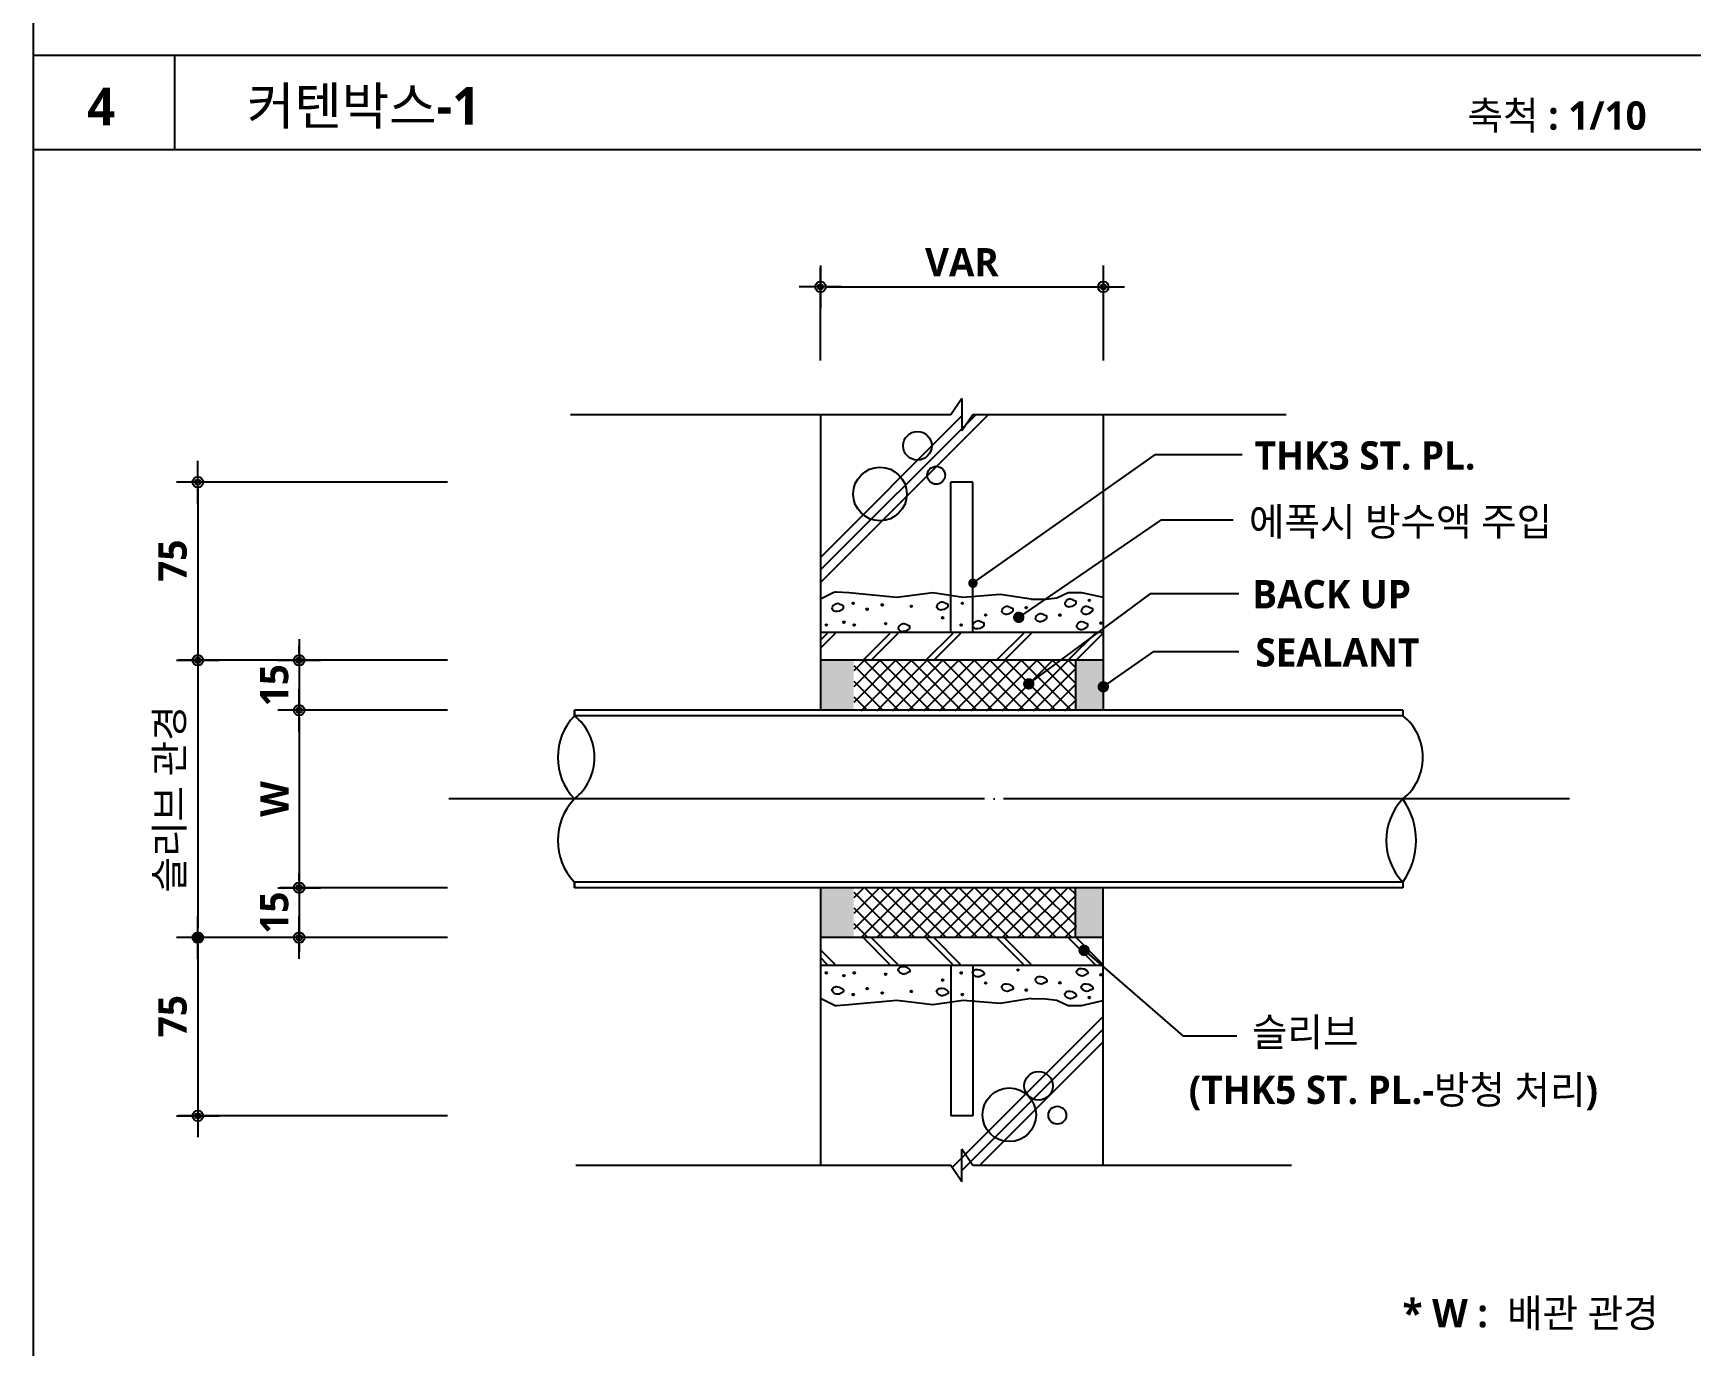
# Model space of a CAD drawing. Header units: millimetres. Extents: x 200 to 163856, y 0 to 163394.
# Drawn here: x 17000 to 18758, y 1601 to 2994 of the extents above; entities that cross this region are included whole.
import ezdxf
from ezdxf.enums import TextEntityAlignment as Align

# ---------------------------------------------------------------- set-up
doc = ezdxf.new("R2010")
doc.units = ezdxf.units.MM
doc.header["$LTSCALE"] = 10
doc.linetypes.add('CEN', pattern=[62, 60, -1, 0, -1])
doc.linetypes.add('CENTER', pattern=[65, 60, -2, 1, -2])
doc.layers.get('DEFPOINTS').update_dxf_attribs({"color": 181})
for name, color, linetype in [('A-ANNO-GRA1', 7, 'Continuous'), ('A-ANNO-TEXT1', 7, 'Continuous'), ('A-ST-AXIS-DIM', 7, 'Continuous'), ('CEN', 1, 'CEN'), ('D-SA-CEN', 1, 'CENTER'), ('DETAIL', 7, 'Continuous'), ('DIM', 4, 'Continuous'), ('FIN', 6, 'Continuous'), ('HAT', 5, 'Continuous'), ('MDET', 7, 'Continuous'), ('WALL', 3, 'Continuous')]:
    doc.layers.add(name, color=color, linetype=linetype)
doc.styles.add('2020음성 1차', font='')
doc.styles.get('2020음성 1차').set_extended_font_data('NanumGothic', bold=True)
doc.dimstyles.new('NDIM10', dxfattribs={"dimscale": 10, "dimtxt": 3, "dimasz": 0.75, "dimexe": 2, "dimexo": 2, "dimgap": 1, "dimtad": 1, "dimdec": 1, "dimdsep": 46, "dimtxsty": '2020음성 1차', "dimblk": 'Z_DOT', "dimcen": 3, "dimdle": 3, "dimclrd": 256, "dimclre": 256, "dimclrt": 3, "dimadec": 0, "dimazin": 0, "dimtfac": 1, "dimtdec": 1, "dimtix": 1, "dimtmove": 2, "dimatfit": 3, "dimfxl": 1, "dimtolj": 1, "dimtzin": 0, "dimlwd": -1, "dimlwe": -1, "dimarcsym": 0})

# ---------------------------------------------------------------- blocks, each defined once
blk = doc.blocks.new('Z_DOT')
at = {"layer": 'DIM', "color": 0}
for p, q in [((0, -3), (0, 3)), ((-3, 0), (3, 0))]:
    blk.add_line(p, q, dxfattribs=at)
for radius in [0.75, 0.375]:
    blk.add_circle((0, 0), radius, dxfattribs=at)
blk = doc.blocks.new('*D6859')
at = {"layer": 'A-ST-AXIS-DIM'}
for p, q in [((17282.1, 2094.8), (17282.1, 2102.3)), ((17439.3, 2087.3), (17262.1, 2087.3)), ((17282.1, 2087.3), (17282.1, 2034.4)), ((17439.3, 2034.4), (17262.1, 2034.4)), ((17282.1, 2026.9), (17282.1, 2019.4))]:
    blk.add_line(p, q, dxfattribs=at)
at = {"layer": 'DEFPOINTS', "color": 0}
for p in [(17459.3, 2087.3), (17282.1, 2034.4), (17459.3, 2034.4)]:
    blk.add_point(p, dxfattribs=at)
at = {"layer": 'A-ST-AXIS-DIM', "linetype": 'ByBlock', "xscale": 7.5, "yscale": 7.5, "zscale": 7.5}
for p, rotation in [((17282.1, 2087.3), 270), ((17282.1, 2034.4), 90)]:
    blk.add_blockref('Z_DOT', p, dxfattribs=dict(at, rotation=rotation))
at = {"layer": 'A-ST-AXIS-DIM', "color": 3, "insert": (17255.7, 2060.8), "char_height": 30, "attachment_point": 5, "rotation": 90, "style": '2020음성 1차'}
blk.add_mtext('\\A1;15', dxfattribs=at)
blk = doc.blocks.new('*X4581')
at = {"color": 0}
for p, q in [((231.86, 2488.94), (245.88, 2502.97)), ((231.93, 2494.67), (240.23, 2502.97)), ((231.99, 2500.39), (234.57, 2502.97)), ((247.29, 2484.97), (231.99, 2500.27)), ((233.54, 2484.97), (251.54, 2502.97)), ((252.95, 2484.97), (234.95, 2502.97)), ((239.2, 2484.97), (257.2, 2502.97)), ((258.61, 2484.97), (240.61, 2502.97)), ((244.85, 2484.97), (262.85, 2502.97)), ((264.26, 2484.97), (246.26, 2502.97)), ((250.51, 2484.97), (268.51, 2502.97)), ((269.92, 2484.97), (251.92, 2502.97)), ((256.17, 2484.97), (274.17, 2502.97)), ((275.58, 2484.97), (257.58, 2502.97)), ((261.82, 2484.97), (279.82, 2502.97)), ((281.23, 2484.97), (263.23, 2502.97)), ((267.48, 2484.97), (285.48, 2502.97)), ((286.89, 2484.97), (268.89, 2502.97)), ((273.14, 2484.97), (291.14, 2502.97)), ((292.55, 2484.97), (274.55, 2502.97)), ((278.79, 2484.97), (296.79, 2502.97)), ((298.2, 2484.97), (280.2, 2502.97)), ((284.45, 2484.97), (302.45, 2502.97)), ((303.86, 2484.97), (285.86, 2502.97)), ((290.11, 2484.97), (308.11, 2502.97)), ((309.52, 2484.97), (291.52, 2502.97)), ((295.77, 2484.97), (312.02, 2501.23)), ((312.02, 2488.12), (297.18, 2502.97)), ((312.02, 2493.78), (302.83, 2502.97)), ((312.02, 2499.43), (308.49, 2502.97)), ((241.64, 2484.97), (231.93, 2494.68)), ((301.42, 2484.97), (312.02, 2495.57)), ((235.98, 2484.97), (231.86, 2489.09)), ((307.08, 2484.97), (312.02, 2489.91))]:
    blk.add_line(p, q, dxfattribs=at)
blk = doc.blocks.new('*D6860')
at = {"layer": 'A-ST-AXIS-DIM'}
for p, q in [((17439.3, 2034.4), (17154.6, 2034.4)), ((17174.6, 2026.9), (17174.6, 1852.9)), ((17439.3, 1845.4), (17154.6, 1845.4))]:
    blk.add_line(p, q, dxfattribs=at)
at = {"layer": 'DEFPOINTS', "color": 0}
for p in [(17459.3, 2034.4), (17174.6, 1845.4), (17459.3, 1845.4)]:
    blk.add_point(p, dxfattribs=at)
at = {"layer": 'A-ST-AXIS-DIM', "linetype": 'ByBlock', "xscale": 7.5, "yscale": 7.5, "zscale": 7.5}
for p, rotation in [((17174.6, 2034.4), 90), ((17174.6, 1845.4), 270)]:
    blk.add_blockref('Z_DOT', p, dxfattribs=dict(at, rotation=rotation))
at = {"layer": 'A-ST-AXIS-DIM', "color": 3, "insert": (17148, 1951.1), "char_height": 30, "attachment_point": 5, "rotation": 90, "style": '2020음성 1차'}
blk.add_mtext('\\A1;75', dxfattribs=at)
blk = doc.blocks.new('DOT')
at = {"layer": 'D-SA-CEN', "color": 0, "linetype": 'ByBlock'}
blk.add_line((-0.5, 0), (-1, 0), dxfattribs=at)
at = {"layer": 'D-SA-CEN', "color": 0, "linetype": 'ByBlock', "const_width": 0.5}
blk.add_lwpolyline([(-0.25, 0, 1), (0.25, 0, 1)], format="xyb", close=True, dxfattribs=at)
blk = doc.blocks.new('*D6861')
at = {"layer": 'A-ST-AXIS-DIM'}
for p, q in [((17439.3, 2517.4), (17154.6, 2517.4)), ((17174.6, 2509.9), (17174.6, 2336)), ((17439.3, 2328.5), (17154.6, 2328.5))]:
    blk.add_line(p, q, dxfattribs=at)
at = {"layer": 'DEFPOINTS', "color": 0}
for p in [(17459.3, 2517.4), (17174.6, 2328.5), (17459.3, 2328.5)]:
    blk.add_point(p, dxfattribs=at)
at = {"layer": 'A-ST-AXIS-DIM', "linetype": 'ByBlock', "xscale": 7.5, "yscale": 7.5, "zscale": 7.5}
for p, rotation in [((17174.6, 2517.4), 90), ((17174.6, 2328.5), 270)]:
    blk.add_blockref('Z_DOT', p, dxfattribs=dict(at, rotation=rotation))
at = {"layer": 'A-ST-AXIS-DIM', "color": 3, "insert": (17148, 2434.1), "char_height": 30, "attachment_point": 5, "rotation": 90, "style": '2020음성 1차'}
blk.add_mtext('\\A1;75', dxfattribs=at)
blk = doc.blocks.new('*D6862')
at = {"layer": 'A-ST-AXIS-DIM'}
for p, q in [((17439.3, 2275.5), (17262.1, 2275.5)), ((17282.1, 2268), (17282.1, 2094.8)), ((17439.3, 2087.3), (17262.1, 2087.3))]:
    blk.add_line(p, q, dxfattribs=at)
at = {"layer": 'DEFPOINTS', "color": 0}
for p in [(17459.3, 2275.5), (17282.1, 2087.3), (17459.3, 2087.3)]:
    blk.add_point(p, dxfattribs=at)
at = {"layer": 'A-ST-AXIS-DIM', "linetype": 'ByBlock', "xscale": 7.5, "yscale": 7.5, "zscale": 7.5}
for p, rotation in [((17282.1, 2275.5), 90), ((17282.1, 2087.3), 270)]:
    blk.add_blockref('Z_DOT', p, dxfattribs=dict(at, rotation=rotation))
at = {"layer": 'A-ST-AXIS-DIM', "color": 3, "insert": (17256, 2181.4), "char_height": 30, "attachment_point": 5, "rotation": 90, "style": '2020음성 1차'}
blk.add_mtext('\\A1;W', dxfattribs=at)
blk = doc.blocks.new('*D6863')
at = {"layer": 'A-ST-AXIS-DIM'}
for p, q in [((17282.1, 2336), (17282.1, 2343.5)), ((17439.3, 2328.5), (17262.1, 2328.5)), ((17282.1, 2328.5), (17282.1, 2275.5)), ((17439.3, 2275.5), (17262.1, 2275.5)), ((17282.1, 2268), (17282.1, 2260.5))]:
    blk.add_line(p, q, dxfattribs=at)
at = {"layer": 'DEFPOINTS', "color": 0}
for p in [(17459.3, 2328.5), (17282.1, 2275.5), (17459.3, 2275.5)]:
    blk.add_point(p, dxfattribs=at)
at = {"layer": 'A-ST-AXIS-DIM', "linetype": 'ByBlock', "xscale": 7.5, "yscale": 7.5, "zscale": 7.5}
for p, rotation in [((17282.1, 2328.5), 270), ((17282.1, 2275.5), 90)]:
    blk.add_blockref('Z_DOT', p, dxfattribs=dict(at, rotation=rotation))
at = {"layer": 'A-ST-AXIS-DIM', "color": 3, "insert": (17255.7, 2302), "char_height": 30, "attachment_point": 5, "rotation": 90, "style": '2020음성 1차'}
blk.add_mtext('\\A1;15', dxfattribs=at)
blk = doc.blocks.new('*D6864')
at = {"layer": 'A-ST-AXIS-DIM'}
for p, q in [((17834.9, 2646.5), (17834.9, 2744.5)), ((18134.9, 2646.5), (18134.9, 2744.5)), ((17842.4, 2724.5), (18127.4, 2724.5))]:
    blk.add_line(p, q, dxfattribs=at)
at = {"layer": 'DEFPOINTS', "color": 0}
for p in [(18134.9, 2724.5), (17834.9, 2626.5), (18134.9, 2626.5)]:
    blk.add_point(p, dxfattribs=at)
at = {"layer": 'A-ST-AXIS-DIM', "linetype": 'ByBlock', "xscale": 7.5, "yscale": 7.5, "zscale": 7.5, "rotation": 180}
blk.add_blockref('Z_DOT', (17834.9, 2724.5), dxfattribs=at)
at = {"layer": 'A-ST-AXIS-DIM', "linetype": 'ByBlock', "xscale": 7.5, "yscale": 7.5, "zscale": 7.5}
blk.add_blockref('Z_DOT', (18134.9, 2724.5), dxfattribs=at)
at = {"layer": 'A-ST-AXIS-DIM', "color": 3, "insert": (17984.9, 2750.6), "char_height": 30, "attachment_point": 5, "style": '2020음성 1차'}
blk.add_mtext('\\A1;VAR', dxfattribs=at)

msp = doc.modelspace()

# ---------------------------------------------------------------- linework, layer by layer
at = {"layer": 'A-ANNO-GRA1'}
for p, q in [((17000, 2970), (24094.9654, 2970)), ((17150, 2970), (17150, 2870)), ((17000, 2870), (24094.9654, 2870))]:
    msp.add_line(p, q, dxfattribs=at)
at = {"layer": 'A-ANNO-TEXT1'}
for points in [[(17996.62979, 2410.1571), (18190.09406, 2546.72832), (18282.01286, 2546.72832)], [(18045.21014, 2373.97413), (18196.40914, 2477.57594), (18272.61002, 2477.57594)], [(18055.81224, 2303.46731), (18185.12395, 2399.19848), (18278.63106, 2399.19848)], [(18134.86508, 2300.37873), (18188.34829, 2337.69655), (18278.63106, 2337.69655)], [(18114.50004, 2020.91097), (18219.21895, 1930.05875), (18276.51719, 1930.05875)]]:
    msp.add_lwpolyline(points, dxfattribs=at)
for points, const_width in [([(17994.12979, 2410.1571, 1), (17999.12979, 2410.1571, 1)], 5), ([(18048.22561, 2373.97413, -1), (18042.19466, 2373.97413, -1)], 6.03096), ([(18058.82772, 2303.46731, -1), (18052.79677, 2303.46731, -1)], 6.03096), ([(18137.88056, 2300.37873, -1), (18131.8496, 2300.37873, -1)], 6.03096), ([(18117.51552, 2020.91097, -1), (18111.48456, 2020.91097, -1)], 6.03096)]:
    msp.add_lwpolyline(points, format="xyb", close=True, dxfattribs=dict(at, const_width=const_width))
at = {"layer": 'A-ST-AXIS-DIM'}
msp.add_line((17174.57769, 2318.48308), (17174.57769, 2044.36544), dxfattribs=at)
at = {"layer": 'CEN'}
msp.add_line((18629.08847, 2181.42426), (17440.88293, 2181.42426), dxfattribs=at)
at = {"layer": 'DEFPOINTS'}
msp.add_lwpolyline([(17000, 200), (24094.9654, 200), (24094.9654, 5740), (17000, 5740)], close=True, dxfattribs=at)
at = {"layer": 'DETAIL', "color": 7, "linetype": 'Continuous'}
for p, q in [((17973.10038, 2357.89485), (17973.10038, 2517.4066)), ((17996.62979, 2357.89485), (17996.62979, 2517.4066)), ((17574.00435, 2269.65956), (17574.00435, 2275.54191)), ((17574.00435, 2275.54191), (17574.00435, 2269.65956)), ((18452.51214, 2275.54191), (18452.51214, 2269.65956)), ((17574.00435, 2087.30661), (17574.00435, 2093.18897)), ((17574.00435, 2093.18897), (17574.00435, 2087.30661)), ((18452.51214, 2093.18897), (18452.51214, 2087.30661)), ((17973.10038, 2004.95367), (17973.10038, 1845.44192)), ((17996.62979, 2004.95367), (17996.62979, 1845.44192))]:
    msp.add_line(p, q, dxfattribs=at)
at = {"layer": 'DETAIL', "color": 7}
for points in [[(18058.39449, 2393.18897), (18074.04445, 2393.354), (18085.73349, 2394.77086), (18097.42253, 2400.4383), (18111.59107, 2400.4383), (18134.86508, 2395.33432)], [(18058.39449, 1969.65956), (18074.04445, 1969.49453), (18085.73349, 1968.07767), (18097.42253, 1962.41022), (18111.59107, 1962.41022), (18134.86508, 1967.5142)]]:
    msp.add_lwpolyline(points, dxfattribs=at)
for centre, radius, start, end in [((17620.21818, 2225.54191), 63.89119, 136.32933492, 223.67066508), ((17539.13971, 2225.54191), 56.23086, 308.31809109, 51.68190891), ((18417.6475, 2225.54191), 56.23086, 308.31809109, 51.68190891), ((17620.21818, 2137.30661), 63.89119, 136.32933492, 223.67066508), ((18498.72597, 2137.30661), 63.89119, 136.32933492, 223.67066508), ((18389.78943, 2137.30661), 76.68445, 324.87836609, 35.12163391)]:
    msp.add_arc(centre, radius, start, end, dxfattribs=at)
for points in [[(18134.86508, 2328.48308), (18134.86508, 2275.54191), (18106.0717, 2328.48308), (18105.45332, 2275.54191)], [(18134.86508, 2034.36544), (18134.86508, 2087.30661), (18106.0717, 2034.36544), (18105.45332, 2087.30661)]]:
    msp.add_solid(points, dxfattribs=at)
at = {"layer": 'FIN', "color": 6, "linetype": 'Continuous'}
for p, q in [((17984.86508, 2606.13375), (17973.10038, 2588.89949)), ((17984.86508, 2606.13375), (17984.86508, 2571.66523)), ((17973.10038, 2588.89949), (17569.9701, 2588.89949)), ((17996.62979, 2588.89949), (17984.86508, 2571.66523)), ((18328.83454, 2588.89949), (17996.62979, 2588.89949)), ((17996.62979, 1792.69191), (17984.86508, 1809.92617)), ((17984.86508, 1775.45765), (17984.86508, 1809.92617)), ((17973.10038, 1792.69191), (17575.52968, 1792.69191)), ((17984.86508, 1775.45765), (17973.10038, 1792.69191)), ((18334.39412, 1792.69191), (17996.62979, 1792.69191))]:
    msp.add_line(p, q, dxfattribs=at)
at = {"layer": 'HAT'}
for p, q in [((17834.86508, 2410.83603), (18012.92855, 2588.89949)), ((17834.86508, 2424.23029), (17999.53428, 2588.89949)), ((17834.86508, 2437.62455), (17984.86508, 2587.62455)), ((17974.60874, 1790.48229), (18134.86508, 1950.73862)), ((17984.86508, 1787.34436), (18134.86508, 1937.34436)), ((18003.60689, 1792.69191), (18134.86508, 1923.9501))]:
    msp.add_line(p, q, dxfattribs=at)
at = {"layer": 'HAT', "color": 6, "linetype": 'Continuous'}
for p, q in [((17850.42191, 2356.89532), (17834.86508, 2341.33849)), ((17842.10301, 2356.89532), (17834.86508, 2349.65739)), ((17908.65423, 2356.89532), (17880.242, 2328.48308)), ((17916.97314, 2356.89532), (17888.5609, 2328.48308)), ((17975.20546, 2356.89532), (17946.79323, 2328.48308)), ((17983.52436, 2356.89532), (17955.11213, 2328.48308)), ((18050.07559, 2356.89532), (18021.66336, 2328.48308)), ((18058.39449, 2356.89532), (18028.98273, 2327.48355)), ((18126.48162, 2357.2119), (18098.06938, 2328.79967)), ((18134.80052, 2357.2119), (18105.38876, 2327.80014)), ((17908.65423, 2005.9532), (17880.242, 2034.36544)), ((17916.97314, 2005.9532), (17888.5609, 2034.36544)), ((17975.20546, 2005.9532), (17946.79323, 2034.36544)), ((17983.52436, 2005.9532), (17955.11213, 2034.36544)), ((18050.07559, 2005.9532), (18021.66336, 2034.36544)), ((18058.39449, 2005.9532), (18028.98273, 2035.36497)), ((18126.48162, 2005.63662), (18098.06938, 2034.04885)), ((18134.80052, 2005.63662), (18105.38876, 2035.04838)), ((17850.42191, 2005.9532), (17834.86508, 2021.51003)), ((17842.10301, 2005.9532), (17834.86508, 2013.19113))]:
    msp.add_line(p, q, dxfattribs=at)
at = {"layer": 'HAT'}
for centre, radius in [((17937.77101, 2555.89022), 15.15388), ((17898.03362, 2504.81865), 28.41352), ((17957.63968, 2524.6798), 9.47117), ((18066.16767, 1877.21272), 15.15388), ((18035.15201, 1846.48428), 28.41352), ((18086.03634, 1846.00229), 9.47117)]:
    msp.add_circle(centre, radius, dxfattribs=at)
at = {"layer": 'MDET', "color": 7, "linetype": 'Continuous'}
for p, q in [((17996.62979, 2517.4066), (17973.10038, 2517.4066)), ((18134.86508, 2357.89485), (17834.86508, 2357.89485)), ((18134.86508, 2328.48308), (17834.86508, 2328.48308)), ((18105.45332, 2328.48308), (18105.45332, 2275.54191)), ((18452.51214, 2275.54191), (17574.00435, 2275.54191)), ((18452.51214, 2269.65956), (17574.00435, 2269.65956)), ((18452.51214, 2093.18897), (17574.00435, 2093.18897)), ((18452.51214, 2087.30661), (17574.00435, 2087.30661)), ((18105.45332, 2034.36544), (18105.45332, 2087.30661)), ((18134.86508, 2034.36544), (17834.86508, 2034.36544)), ((18134.86508, 2004.95367), (17834.86508, 2004.95367)), ((17996.62979, 1845.44192), (17973.10038, 1845.44192))]:
    msp.add_line(p, q, dxfattribs=at)
for points in [[(18058.39449, 2393.18897), (18025.58604, 2398.29139), (17986.12416, 2395.05817), (17954.03429, 2399.908), (17915.87335, 2395.05817), (17865.13665, 2399.908), (17852.01099, 2400.86745, 0.1353966153), (17848.94255, 2400.25761), (17834.86508, 2393.18897)], [(18103.62779, 2391.98663), (18102.68025, 2392.52489, 0.4949961617), (18094.07361, 2388.859), (18093.89516, 2388.15679), (18096.0039, 2385.73795), (18097.24578, 2385.4293, 0.1032271824), (18099.64732, 2385.33832), (18102.00568, 2385.73795), (18105.08768, 2387.55208), (18106.22316, 2388.7615), (18106.22316, 2390.77721), (18103.62779, 2391.98663)], [(17856.79006, 2387.21745), (17855.84252, 2387.75571, 0.4949961617), (17847.23588, 2384.08982), (17847.05743, 2383.38761), (17849.16616, 2380.96877), (17850.40804, 2380.66013, 0.1032271824), (17852.80959, 2380.56914), (17855.16795, 2380.96877), (17858.24995, 2382.7829), (17859.38542, 2383.99232), (17859.38542, 2386.00803), (17856.79006, 2387.21745)], [(17967.742, 2388.83001), (17966.79446, 2389.36828, 0.4949961617), (17958.18783, 2385.70239), (17958.00938, 2385.00018), (17960.11811, 2382.58133), (17961.35999, 2382.27269, 0.1032271824), (17963.76153, 2382.1817), (17966.1199, 2382.58133), (17969.2019, 2384.39546), (17970.33737, 2385.60489), (17970.33737, 2387.62059), (17967.742, 2388.83001)], [(18036.68145, 2384.19389), (18035.73391, 2384.73216, 0.4949961617), (18027.12727, 2381.06627), (18026.94882, 2380.36406), (18029.05755, 2377.94521), (18030.29943, 2377.63657, 0.1032271824), (18032.70098, 2377.54559), (18035.05934, 2377.94521), (18038.14134, 2379.75935), (18039.27681, 2380.96877), (18039.27681, 2382.98447), (18036.68145, 2384.19389)], [(18072.45701, 2376.40116), (18071.50946, 2376.93943, 0.4949961617), (18062.90283, 2373.27354), (18062.72438, 2372.57132), (18064.83311, 2370.15248), (18066.07499, 2369.84384, 0.1032271824), (18068.47654, 2369.75285), (18070.8349, 2370.15248), (18073.9169, 2371.96661), (18075.05237, 2373.17604), (18075.05237, 2375.19174), (18072.45701, 2376.40116)], [(18120.98425, 2384.19389), (18120.03671, 2384.73216, 0.4949961617), (18111.43007, 2381.06627), (18111.25162, 2380.36406), (18113.36036, 2377.94521), (18114.60224, 2377.63657, 0.1032271824), (18117.00378, 2377.54559), (18119.36214, 2377.94521), (18122.44414, 2379.75935), (18123.57962, 2380.96877), (18123.57962, 2382.98447), (18120.98425, 2384.19389)], [(17927.02718, 2365.851), (17926.07964, 2366.38926, 0.4949961617), (17917.473, 2362.72337), (17917.29455, 2362.02116), (17919.40329, 2359.60232), (17920.64517, 2359.29367, 0.1032271824), (17923.04671, 2359.20269), (17925.40508, 2359.60232), (17928.48708, 2361.41645), (17929.62255, 2362.62587), (17929.62255, 2364.64157), (17927.02718, 2365.851)], [(18005.86146, 2368.87455), (18004.91392, 2369.41282, 0.4949961617), (17996.30728, 2365.74693), (17996.12883, 2365.04472), (17998.23757, 2362.62587), (17999.47945, 2362.31723, 0.1032271824), (18001.88099, 2362.22624), (18004.23936, 2362.62587), (18007.32135, 2364.44), (18008.45683, 2365.64943), (18008.45683, 2367.66513), (18005.86146, 2368.87455)], [(18116.02526, 2367.9), (18115.07772, 2368.43826, 0.4949961617), (18106.47108, 2364.77237), (18106.29263, 2364.07016), (18108.40137, 2361.65132), (18109.64325, 2361.34267, 0.1032271824), (18112.04479, 2361.25169), (18114.40316, 2361.65132), (18117.48515, 2363.46545), (18118.62063, 2364.67487), (18118.62063, 2366.69058), (18116.02526, 2367.9)], [(17927.02718, 1996.99753), (17926.07964, 1996.45926, -0.4949961617), (17917.473, 2000.12515), (17917.29455, 2000.82736), (17919.40329, 2003.24621), (17920.64517, 2003.55485, -0.1032271824), (17923.04671, 2003.64583), (17925.40508, 2003.24621), (17928.48708, 2001.43207), (17929.62255, 2000.22265), (17929.62255, 1998.20695), (17927.02718, 1996.99753)], [(18005.86146, 1993.97397), (18004.91392, 1993.4357, -0.4949961617), (17996.30728, 1997.1016), (17996.12883, 1997.80381), (17998.23757, 2000.22265), (17999.47945, 2000.53129, -0.1032271824), (18001.88099, 2000.62228), (18004.23936, 2000.22265), (18007.32135, 1998.40852), (18008.45683, 1997.1991), (18008.45683, 1995.18339), (18005.86146, 1993.97397)], [(18072.45701, 1986.44736), (18071.50946, 1985.9091, -0.4949961617), (18062.90283, 1989.57499), (18062.72438, 1990.2772), (18064.83311, 1992.69604), (18066.07499, 1993.00468, -0.1032271824), (18068.47654, 1993.09567), (18070.8349, 1992.69604), (18073.9169, 1990.88191), (18075.05237, 1989.67249), (18075.05237, 1987.65678), (18072.45701, 1986.44736)], [(18116.02526, 1994.94853), (18115.07772, 1994.41026, -0.4949961617), (18106.47108, 1998.07615), (18106.29263, 1998.77836), (18108.40137, 2001.1972), (18109.64325, 2001.50585, -0.1032271824), (18112.04479, 2001.59683), (18114.40316, 2001.1972), (18117.48515, 1999.38307), (18118.62063, 1998.17365), (18118.62063, 1996.15795), (18116.02526, 1994.94853)], [(18058.39449, 1969.65956), (18025.58604, 1964.55713), (17986.12416, 1967.79035), (17954.03429, 1962.94052), (17915.87335, 1967.79035), (17865.13665, 1962.94052), (17852.01099, 1961.98107, -0.1353966153), (17848.94255, 1962.59091), (17834.86508, 1969.65956)], [(17856.79006, 1975.63107), (17855.84252, 1975.09281, -0.4949961617), (17847.23588, 1978.7587), (17847.05743, 1979.46091), (17849.16616, 1981.87975), (17850.40804, 1982.1884, -0.1032271824), (17852.80959, 1982.27938), (17855.16795, 1981.87975), (17858.24995, 1980.06562), (17859.38542, 1978.8562), (17859.38542, 1976.8405), (17856.79006, 1975.63107)], [(17967.742, 1974.01851), (17966.79446, 1973.48024, -0.4949961617), (17958.18783, 1977.14614), (17958.00938, 1977.84835), (17960.11811, 1980.26719), (17961.35999, 1980.57583, -0.1032271824), (17963.76153, 1980.66682), (17966.1199, 1980.26719), (17969.2019, 1978.45306), (17970.33737, 1977.24364), (17970.33737, 1975.22793), (17967.742, 1974.01851)], [(18036.68145, 1978.65463), (18035.73391, 1978.11636, -0.4949961617), (18027.12727, 1981.78225), (18026.94882, 1982.48446), (18029.05755, 1984.90331), (18030.29943, 1985.21195, -0.1032271824), (18032.70098, 1985.30294), (18035.05934, 1984.90331), (18038.14134, 1983.08918), (18039.27681, 1981.87975), (18039.27681, 1979.86405), (18036.68145, 1978.65463)], [(18103.62779, 1970.8619), (18102.68025, 1970.32363, -0.4949961617), (18094.07361, 1973.98952), (18093.89516, 1974.69173), (18096.0039, 1977.11057), (18097.24578, 1977.41922, -0.1032271824), (18099.64732, 1977.5102), (18102.00568, 1977.11057), (18105.08768, 1975.29644), (18106.22316, 1974.08702), (18106.22316, 1972.07132), (18103.62779, 1970.8619)], [(18120.98425, 1978.65463), (18120.03671, 1978.11636, -0.4949961617), (18111.43007, 1981.78225), (18111.25162, 1982.48446), (18113.36036, 1984.90331), (18114.60224, 1985.21195, -0.1032271824), (18117.00378, 1985.30294), (18119.36214, 1984.90331), (18122.44414, 1983.08918), (18123.57962, 1981.87975), (18123.57962, 1979.86405), (18120.98425, 1978.65463)]]:
    msp.add_lwpolyline(points, format="xyb", dxfattribs=at)
for centre in [(18120.01105, 2391.98663), (17869.60468, 2388.83001), (17884.36583, 2382.58133), (17900.42467, 2387.21745), (17931.24465, 2385.60489), (17964.4978, 2373.51067), (17985.42294, 2388.83001), (18010.07893, 2376.53422), (18044.46755, 2373.49757), (18053.0647, 2384.19389), (18088.84026, 2376.40116), (17841.21785, 2365.851), (17859.70984, 2368.87455), (17870.74015, 2365.851), (17903.9933, 2367.26199), (17984.12526, 2365.851), (18132.40852, 2367.9), (17841.21785, 1996.99753), (17859.70984, 1993.97397), (17870.74015, 1996.99753), (17903.9933, 1995.58653), (17964.4978, 1989.33785), (17984.12526, 1996.99753), (18010.07893, 1986.3143), (18044.46755, 2000.02108), (18088.84026, 1986.44736), (18132.40852, 1994.94853), (17869.60468, 1974.01851), (17884.36583, 1980.26719), (17900.42467, 1975.63107), (17931.24465, 1977.24364), (17985.42294, 1974.01851), (18053.0647, 1978.65463), (18120.01105, 1970.8619)]:
    msp.add_circle(centre, 0.88235, dxfattribs=at)
for points in [[(17870.1592, 2275.54191), (17834.86508, 2275.54191), (17870.1592, 2328.48308), (17834.86508, 2328.48308)], [(17870.1592, 2087.30661), (17834.86508, 2087.30661), (17870.1592, 2034.36544), (17834.86508, 2034.36544)]]:
    msp.add_solid(points, dxfattribs=at)
at = {"layer": 'WALL', "color": 2, "linetype": 'Continuous'}
for p, q in [((17834.86508, 2588.89949), (17834.86508, 2275.54191)), ((18134.86508, 2588.89949), (18134.86508, 2275.54191)), ((17834.86508, 2087.30661), (17834.86508, 1792.69191)), ((18134.86508, 1792.69191), (18134.86508, 2087.30661))]:
    msp.add_line(p, q, dxfattribs=at)

# ---------------------------------------------------------------- block references
at = {"xscale": 10, "yscale": 10, "zscale": 10, "rotation": 270}
msp.add_blockref('DOT', (17174.57769, 2034.36544), dxfattribs=at)
at = {"layer": 'HAT', "color": 6, "xscale": -2.941176470369101, "yscale": 2.941176470369101, "zscale": 2.941176470588212}
for p in [(18788.27156, -5033.80541), (18788.27156, -5274.3635)]:
    msp.add_blockref('*X4581', p, dxfattribs=at)

# ---------------------------------------------------------------- texts
at = {"layer": 'A-ANNO-TEXT1', "linetype": 'Continuous', "style": '2020음성 1차'}
for s, height, p in [('4', 40, (17057.2056, 2895.82726)), ('커텐박스-1', 40, (17226.85991, 2896.35983)), ('축척 : 1/10', 30, (18521.14484, 2891.12645))]:
    msp.add_text(s, height=height, dxfattribs=at).set_placement(p)
at = {"layer": 'A-ANNO-TEXT1', "style": '2020음성 1차'}
for s, p in [('THK3 ST. PL.', (18295.3247, 2530.73381)), ('에폭시 방수액 주입', (18289.30366, 2460.46963)), ('BACK UP ', (18292.82455, 2383.58092)), ('SEALANT ', (18296.16742, 2321.86958)), ('슬리브', (18292.48711, 1919.14307)), ('(THK5 ST. PL.-방청 처리)', (18225.48089, 1858.00152))]:
    msp.add_text(s, height=30, dxfattribs=at).set_placement(p)
at = {"layer": 'A-ANNO-TEXT1', "linetype": 'Continuous', "style": '2020음성 1차'}
msp.add_text('* W :  배관 관경', height=30, dxfattribs=at).set_placement((18723.74135, 1636.12645), align=Align.MIDDLE_RIGHT)
at = {"layer": 'A-ST-AXIS-DIM', "style": '2020음성 1차'}
msp.add_text('슬리브 관경', height=30, rotation=90, dxfattribs=at).set_placement((17144.57769, 2181.42426), align=Align.MIDDLE_CENTER)

# ---------------------------------------------------------------- dimensions: what is measured, and where the dimension line sits
at = {"layer": 'A-ST-AXIS-DIM'}
dim = msp.add_linear_dim(base=(18134.86508, 2724.49561), p1=(17834.86508, 2626.54757), p2=(18134.86508, 2626.54757), text='VAR', dimstyle='NDIM10', override={"dimtxsty": '2020음성 1차'}, dxfattribs=at)
dim.commit()
dim.dimension.update_dxf_attribs({"geometry": '*D6864', "text_midpoint": (17984.86508, 2750.56095)})
for base, p1, p2, picture, middle in [((17174.57769, 2328.48308), (17459.32955, 2517.4066), (17459.32955, 2328.48308), '*D6861', (17147.96418, 2434.10231)), ((17174.57769, 1845.44192), (17459.32955, 2034.36544), (17459.32955, 1845.44192), '*D6860', (17147.96418, 1951.06115))]:
    dim = msp.add_linear_dim(base=base, p1=p1, p2=p2, angle=90, text='75', dimstyle='NDIM10', override={"dimtxsty": '2020음성 1차'}, dxfattribs=at)
    dim.commit()
    dim.dimension.update_dxf_attribs({"geometry": picture, "text_midpoint": middle, "dimtype": 160})
for base, p1, p2, text, picture, middle in [((17282.06955, 2275.54191), (17459.32955, 2328.48308), (17459.32955, 2275.54191), '15', '*D6863', (17255.70591, 2302.0125)), ((17282.06955, 2087.30661), (17459.32955, 2275.54191), (17459.32955, 2087.30661), 'W', '*D6862', (17256.00421, 2181.42426)), ((17282.06955, 2034.36544), (17459.32955, 2087.30661), (17459.32955, 2034.36544), '15', '*D6859', (17255.70591, 2060.83603))]:
    dim = msp.add_linear_dim(base=base, p1=p1, p2=p2, angle=90, text=text, dimstyle='NDIM10', override={"dimtxsty": '2020음성 1차'}, dxfattribs=at)
    dim.commit()
    dim.dimension.update_dxf_attribs({"geometry": picture, "text_midpoint": middle})

doc.saveas('drawing.dxf')
